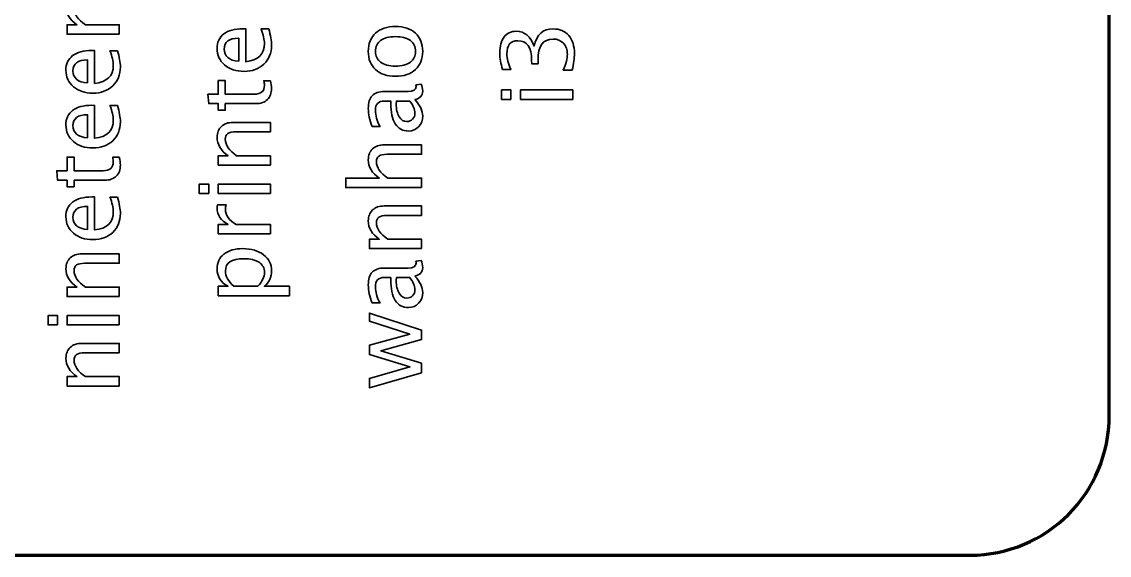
# Model space of a CAD drawing. Header units: centimetres. Extents: x -7.5 to 7.5, y -2.2 to 2.2.
# Drawn here: x 3.55 to 7.45, y -2.2 to -0.288 of the extents above; entities that cross this region are included whole.
import ezdxf

# ---------------------------------------------------------------- set-up
doc = ezdxf.new("R2010")
doc.units = ezdxf.units.CM
doc.header["$MEASUREMENT"] = 0
doc.layers.add('Layer 1', color=7, linetype='Continuous')

msp = doc.modelspace()

# ---------------------------------------------------------------- linework, layer by layer
at = {"layer": 'Layer 1', "lineweight": 106}
msp.add_open_spline([(-7.45, -1.7), (-7.45, -1.7), (-7.45, 1.7), (-7.45, 1.7), (-7.45, 1.7), (-7.45, 1.97614), (-7.22614, 2.2), (-6.95, 2.2), (-6.95, 2.2), (-6.95, 2.2), (6.95, 2.2), (6.95, 2.2), (6.95, 2.2), (7.22614, 2.2), (7.45, 1.97614), (7.45, 1.7), (7.45, 1.7), (7.45, 1.7), (7.45, -1.7), (7.45, -1.7), (7.45, -1.7), (7.45, -1.97614), (7.22614, -2.2), (6.95, -2.2), (6.95, -2.2), (6.95, -2.2), (-6.95, -2.2), (-6.95, -2.2), (-6.95, -2.2), (-7.22614, -2.2), (-7.45, -1.97614), (-7.45, -1.7)], degree=3, knots=[0, 0, 0, 0, 0.1111111, 0.1111111, 0.1111111, 0.1111111, 0.2222222, 0.2222222, 0.2222222, 0.2222222, 0.3333333, 0.3333333, 0.3333333, 0.3333333, 0.4444444, 0.4444444, 0.4444444, 0.4444444, 0.5555556, 0.5555556, 0.5555556, 0.5555556, 0.6666667, 0.6666667, 0.6666667, 0.6666667, 0.7777778, 0.7777778, 0.7777778, 0.7777778, 1, 1, 1, 1], dxfattribs=at)
at = {"layer": 'Layer 1', "color": 5, "lineweight": 35}
for points, knots in [([(3.89939, -0.33204), (3.89939, -0.33204), (3.71242, -0.33204), (3.71242, -0.33204), (3.71242, -0.33204), (3.71242, -0.33204), (3.71242, -0.29818), (3.71242, -0.29818), (3.71242, -0.29818), (3.71242, -0.29818), (3.74775, -0.29818), (3.74775, -0.29818), (3.74775, -0.29818), (3.72159, -0.28024), (3.70854, -0.25825), (3.70854, -0.23227), (3.70854, -0.23227), (3.70854, -0.21592), (3.71365, -0.20293), (3.72394, -0.19334), (3.72394, -0.19334), (3.73417, -0.18376), (3.74799, -0.17894), (3.76527, -0.17894), (3.76527, -0.17894), (3.76527, -0.17894), (3.89939, -0.17894), (3.89939, -0.17894), (3.89939, -0.17894), (3.89939, -0.17894), (3.89939, -0.2128), (3.89939, -0.2128), (3.89939, -0.2128), (3.89939, -0.2128), (3.77633, -0.2128), (3.77633, -0.2128), (3.77633, -0.2128), (3.76245, -0.2128), (3.75257, -0.21486), (3.7467, -0.21892), (3.7467, -0.21892), (3.74076, -0.22303), (3.73782, -0.2298), (3.73782, -0.23926), (3.73782, -0.23926), (3.73782, -0.26008), (3.7514, -0.27971), (3.77856, -0.29818), (3.77856, -0.29818), (3.77856, -0.29818), (3.89939, -0.29818), (3.89939, -0.29818), (3.89939, -0.29818), (3.89939, -0.29818), (3.89939, -0.33204), (3.89939, -0.33204)], [0, 0, 0, 0, 0.0666667, 0.0666667, 0.0666667, 0.0666667, 0.1333333, 0.1333333, 0.1333333, 0.1333333, 0.2, 0.2, 0.2, 0.2, 0.2666667, 0.2666667, 0.2666667, 0.2666667, 0.3333333, 0.3333333, 0.3333333, 0.3333333, 0.4, 0.4, 0.4, 0.4, 0.4666667, 0.4666667, 0.4666667, 0.4666667, 0.5333333, 0.5333333, 0.5333333, 0.5333333, 0.6, 0.6, 0.6, 0.6, 0.6666667, 0.6666667, 0.6666667, 0.6666667, 0.7333333, 0.7333333, 0.7333333, 0.7333333, 0.8, 0.8, 0.8, 0.8, 0.8666667, 0.8666667, 0.8666667, 0.8666667, 1, 1, 1, 1]), ([(4.98782, -0.39379), (4.98782, -0.42124), (4.97906, -0.443), (4.96154, -0.45899), (4.96154, -0.45899), (4.94402, -0.47504), (4.92021, -0.48304), (4.89016, -0.48304), (4.89016, -0.48304), (4.86018, -0.48304), (4.83642, -0.47504), (4.81896, -0.45899), (4.81896, -0.45899), (4.8015, -0.443), (4.79274, -0.42124), (4.79274, -0.39379), (4.79274, -0.39379), (4.79274, -0.36633), (4.8015, -0.34457), (4.81896, -0.32858), (4.81896, -0.32858), (4.83642, -0.31253), (4.86018, -0.30453), (4.89016, -0.30453), (4.89016, -0.30453), (4.92021, -0.30453), (4.94402, -0.31253), (4.96154, -0.32858), (4.96154, -0.32858), (4.97906, -0.34457), (4.98782, -0.36633), (4.98782, -0.39379)], [0, 0, 0, 0, 0.1111111, 0.1111111, 0.1111111, 0.1111111, 0.2222222, 0.2222222, 0.2222222, 0.2222222, 0.3333333, 0.3333333, 0.3333333, 0.3333333, 0.4444444, 0.4444444, 0.4444444, 0.4444444, 0.5555556, 0.5555556, 0.5555556, 0.5555556, 0.6666667, 0.6666667, 0.6666667, 0.6666667, 0.7777778, 0.7777778, 0.7777778, 0.7777778, 1, 1, 1, 1]), ([(4.43549, -0.31335), (4.44231, -0.33611), (4.44572, -0.35557), (4.44572, -0.3718), (4.44572, -0.3718), (4.44572, -0.39949), (4.43655, -0.42201), (4.41827, -0.43935), (4.41827, -0.43935), (4.39998, -0.4567), (4.37628, -0.4654), (4.34712, -0.4654), (4.34712, -0.4654), (4.31884, -0.4654), (4.29562, -0.45776), (4.27745, -0.44241), (4.27745, -0.44241), (4.25934, -0.42706), (4.25028, -0.40743), (4.25028, -0.3835), (4.25028, -0.3835), (4.25028, -0.36086), (4.25834, -0.34334), (4.27445, -0.33099), (4.27445, -0.33099), (4.29056, -0.31864), (4.31337, -0.31247), (4.34295, -0.31247), (4.34295, -0.31247), (4.34295, -0.31247), (4.35329, -0.31265), (4.35329, -0.31265), (4.35329, -0.31265), (4.35329, -0.31265), (4.35329, -0.43083), (4.35329, -0.43083), (4.35329, -0.43083), (4.39798, -0.42589), (4.42032, -0.40407), (4.42032, -0.36545), (4.42032, -0.36545), (4.42032, -0.35128), (4.41633, -0.33393), (4.40833, -0.31335), (4.40833, -0.31335), (4.40833, -0.31335), (4.43549, -0.31335), (4.43549, -0.31335)], [0, 0, 0, 0, 0.0769231, 0.0769231, 0.0769231, 0.0769231, 0.1538462, 0.1538462, 0.1538462, 0.1538462, 0.2307692, 0.2307692, 0.2307692, 0.2307692, 0.3076923, 0.3076923, 0.3076923, 0.3076923, 0.3846154, 0.3846154, 0.3846154, 0.3846154, 0.4615385, 0.4615385, 0.4615385, 0.4615385, 0.5384615, 0.5384615, 0.5384615, 0.5384615, 0.6153846, 0.6153846, 0.6153846, 0.6153846, 0.6923077, 0.6923077, 0.6923077, 0.6923077, 0.7692308, 0.7692308, 0.7692308, 0.7692308, 0.8461538, 0.8461538, 0.8461538, 0.8461538, 1, 1, 1, 1]), ([(4.32789, -0.42906), (4.32789, -0.42906), (4.32789, -0.34651), (4.32789, -0.34651), (4.32789, -0.34651), (4.29309, -0.34651), (4.27568, -0.35951), (4.27568, -0.38544), (4.27568, -0.38544), (4.27568, -0.41154), (4.29309, -0.42606), (4.32789, -0.42906)], [0, 0, 0, 0, 0.25, 0.25, 0.25, 0.25, 0.5, 0.5, 0.5, 0.5, 1, 1, 1, 1]), ([(4.96242, -0.39385), (4.96242, -0.37709), (4.95613, -0.36404), (4.94349, -0.35475), (4.94349, -0.35475), (4.93091, -0.34551), (4.91315, -0.34087), (4.89016, -0.34087), (4.89016, -0.34087), (4.86729, -0.34087), (4.84953, -0.34551), (4.83695, -0.35475), (4.83695, -0.35475), (4.82443, -0.36404), (4.81814, -0.37709), (4.81814, -0.39385), (4.81814, -0.39385), (4.81814, -0.41066), (4.82443, -0.42371), (4.83695, -0.43289), (4.83695, -0.43289), (4.84953, -0.44212), (4.86729, -0.4467), (4.89016, -0.4467), (4.89016, -0.4467), (4.91315, -0.4467), (4.93091, -0.44212), (4.94349, -0.43289), (4.94349, -0.43289), (4.95613, -0.42371), (4.96242, -0.41066), (4.96242, -0.39385)], [0, 0, 0, 0, 0.1111111, 0.1111111, 0.1111111, 0.1111111, 0.2222222, 0.2222222, 0.2222222, 0.2222222, 0.3333333, 0.3333333, 0.3333333, 0.3333333, 0.4444444, 0.4444444, 0.4444444, 0.4444444, 0.5555556, 0.5555556, 0.5555556, 0.5555556, 0.6666667, 0.6666667, 0.6666667, 0.6666667, 0.7777778, 0.7777778, 0.7777778, 0.7777778, 1, 1, 1, 1]), ([(5.52393, -0.46167), (5.52393, -0.46167), (5.49218, -0.46167), (5.49218, -0.46167), (5.49218, -0.46167), (5.50182, -0.43744), (5.50664, -0.41845), (5.50664, -0.40452), (5.50664, -0.40452), (5.50664, -0.38811), (5.50194, -0.37488), (5.49247, -0.36471), (5.49247, -0.36471), (5.483, -0.35454), (5.47066, -0.34948), (5.45549, -0.34948), (5.45549, -0.34948), (5.4195, -0.34948), (5.40151, -0.37453), (5.40151, -0.42462), (5.40151, -0.42462), (5.40151, -0.42462), (5.40151, -0.43803), (5.40151, -0.43803), (5.40151, -0.43803), (5.40151, -0.43803), (5.37876, -0.43803), (5.37876, -0.43803), (5.37876, -0.43803), (5.37876, -0.43803), (5.37858, -0.42615), (5.37858, -0.42615), (5.37858, -0.42615), (5.37858, -0.37906), (5.362, -0.35548), (5.32878, -0.35548), (5.32878, -0.35548), (5.30273, -0.35548), (5.28968, -0.37112), (5.28968, -0.40234), (5.28968, -0.40234), (5.28968, -0.4191), (5.2945, -0.43768), (5.30414, -0.45814), (5.30414, -0.45814), (5.30414, -0.45814), (5.27451, -0.45814), (5.27451, -0.45814), (5.27451, -0.45814), (5.26769, -0.43809), (5.26428, -0.41874), (5.26428, -0.40017), (5.26428, -0.40017), (5.26428, -0.37488), (5.26934, -0.35542), (5.27945, -0.3419), (5.27945, -0.3419), (5.2895, -0.32837), (5.30414, -0.32161), (5.32331, -0.32161), (5.32331, -0.32161), (5.35324, -0.32161), (5.37458, -0.33931), (5.38728, -0.37476), (5.38728, -0.37476), (5.39687, -0.33367), (5.41939, -0.31315), (5.45496, -0.31315), (5.45496, -0.31315), (5.47895, -0.31315), (5.49782, -0.32108), (5.51152, -0.3369), (5.51152, -0.3369), (5.52522, -0.35272), (5.53204, -0.37447), (5.53204, -0.40211), (5.53204, -0.40211), (5.53204, -0.41786), (5.52934, -0.43768), (5.52393, -0.46167)], [0, 0, 0, 0, 0.047619, 0.047619, 0.047619, 0.047619, 0.0952381, 0.0952381, 0.0952381, 0.0952381, 0.1428571, 0.1428571, 0.1428571, 0.1428571, 0.1904762, 0.1904762, 0.1904762, 0.1904762, 0.2380952, 0.2380952, 0.2380952, 0.2380952, 0.2857143, 0.2857143, 0.2857143, 0.2857143, 0.3333333, 0.3333333, 0.3333333, 0.3333333, 0.3809524, 0.3809524, 0.3809524, 0.3809524, 0.4285714, 0.4285714, 0.4285714, 0.4285714, 0.4761905, 0.4761905, 0.4761905, 0.4761905, 0.5238095, 0.5238095, 0.5238095, 0.5238095, 0.5714286, 0.5714286, 0.5714286, 0.5714286, 0.6190476, 0.6190476, 0.6190476, 0.6190476, 0.6666667, 0.6666667, 0.6666667, 0.6666667, 0.7142857, 0.7142857, 0.7142857, 0.7142857, 0.7619048, 0.7619048, 0.7619048, 0.7619048, 0.8095238, 0.8095238, 0.8095238, 0.8095238, 0.8571429, 0.8571429, 0.8571429, 0.8571429, 0.9047619, 0.9047619, 0.9047619, 0.9047619, 1, 1, 1, 1]), ([(3.89339, -0.39137), (3.90021, -0.41413), (3.90362, -0.43359), (3.90362, -0.44982), (3.90362, -0.44982), (3.90362, -0.47751), (3.89445, -0.50003), (3.87617, -0.51737), (3.87617, -0.51737), (3.85788, -0.53472), (3.83418, -0.54342), (3.80502, -0.54342), (3.80502, -0.54342), (3.77674, -0.54342), (3.75352, -0.53578), (3.73535, -0.52043), (3.73535, -0.52043), (3.71724, -0.50508), (3.70818, -0.48545), (3.70818, -0.46152), (3.70818, -0.46152), (3.70818, -0.43888), (3.71624, -0.42136), (3.73235, -0.40901), (3.73235, -0.40901), (3.74846, -0.39666), (3.77127, -0.39049), (3.80085, -0.39049), (3.80085, -0.39049), (3.80085, -0.39049), (3.81119, -0.39067), (3.81119, -0.39067), (3.81119, -0.39067), (3.81119, -0.39067), (3.81119, -0.50885), (3.81119, -0.50885), (3.81119, -0.50885), (3.85588, -0.50391), (3.87822, -0.48209), (3.87822, -0.44347), (3.87822, -0.44347), (3.87822, -0.4293), (3.87423, -0.41195), (3.86623, -0.39137), (3.86623, -0.39137), (3.86623, -0.39137), (3.89339, -0.39137), (3.89339, -0.39137)], [0, 0, 0, 0, 0.0769231, 0.0769231, 0.0769231, 0.0769231, 0.1538462, 0.1538462, 0.1538462, 0.1538462, 0.2307692, 0.2307692, 0.2307692, 0.2307692, 0.3076923, 0.3076923, 0.3076923, 0.3076923, 0.3846154, 0.3846154, 0.3846154, 0.3846154, 0.4615385, 0.4615385, 0.4615385, 0.4615385, 0.5384615, 0.5384615, 0.5384615, 0.5384615, 0.6153846, 0.6153846, 0.6153846, 0.6153846, 0.6923077, 0.6923077, 0.6923077, 0.6923077, 0.7692308, 0.7692308, 0.7692308, 0.7692308, 0.8461538, 0.8461538, 0.8461538, 0.8461538, 1, 1, 1, 1]), ([(3.78579, -0.50708), (3.78579, -0.50708), (3.78579, -0.42453), (3.78579, -0.42453), (3.78579, -0.42453), (3.75099, -0.42453), (3.73358, -0.43753), (3.73358, -0.46346), (3.73358, -0.46346), (3.73358, -0.48956), (3.75099, -0.50408), (3.78579, -0.50708)], [0, 0, 0, 0, 0.25, 0.25, 0.25, 0.25, 0.5, 0.5, 0.5, 0.5, 1, 1, 1, 1]), ([(4.44143, -0.49891), (4.44431, -0.50938), (4.44572, -0.51849), (4.44572, -0.5262), (4.44572, -0.5262), (4.44572, -0.54348), (4.44078, -0.55695), (4.43091, -0.56659), (4.43091, -0.56659), (4.42103, -0.57629), (4.40733, -0.58111), (4.38975, -0.58111), (4.38975, -0.58111), (4.38975, -0.58111), (4.27992, -0.58111), (4.27992, -0.58111), (4.27992, -0.58111), (4.27992, -0.58111), (4.27992, -0.60451), (4.27992, -0.60451), (4.27992, -0.60451), (4.27992, -0.60451), (4.25452, -0.60451), (4.25452, -0.60451), (4.25452, -0.60451), (4.25452, -0.60451), (4.25452, -0.58111), (4.25452, -0.58111), (4.25452, -0.58111), (4.25452, -0.58111), (4.22071, -0.58111), (4.22071, -0.58111), (4.22071, -0.58111), (4.22071, -0.58111), (4.21747, -0.54725), (4.21747, -0.54725), (4.21747, -0.54725), (4.21747, -0.54725), (4.25452, -0.54725), (4.25452, -0.54725), (4.25452, -0.54725), (4.25452, -0.54725), (4.25452, -0.49821), (4.25452, -0.49821), (4.25452, -0.49821), (4.25452, -0.49821), (4.27992, -0.49821), (4.27992, -0.49821), (4.27992, -0.49821), (4.27992, -0.49821), (4.27992, -0.54725), (4.27992, -0.54725), (4.27992, -0.54725), (4.27992, -0.54725), (4.38363, -0.54725), (4.38363, -0.54725), (4.38363, -0.54725), (4.40809, -0.54725), (4.42032, -0.5366), (4.42032, -0.51538), (4.42032, -0.51538), (4.42032, -0.51085), (4.41956, -0.50538), (4.41809, -0.49891), (4.41809, -0.49891), (4.41809, -0.49891), (4.44143, -0.49891), (4.44143, -0.49891)], [0, 0, 0, 0, 0.0555556, 0.0555556, 0.0555556, 0.0555556, 0.1111111, 0.1111111, 0.1111111, 0.1111111, 0.1666667, 0.1666667, 0.1666667, 0.1666667, 0.2222222, 0.2222222, 0.2222222, 0.2222222, 0.2777778, 0.2777778, 0.2777778, 0.2777778, 0.3333333, 0.3333333, 0.3333333, 0.3333333, 0.3888889, 0.3888889, 0.3888889, 0.3888889, 0.4444444, 0.4444444, 0.4444444, 0.4444444, 0.5, 0.5, 0.5, 0.5, 0.5555556, 0.5555556, 0.5555556, 0.5555556, 0.6111111, 0.6111111, 0.6111111, 0.6111111, 0.6666667, 0.6666667, 0.6666667, 0.6666667, 0.7222222, 0.7222222, 0.7222222, 0.7222222, 0.7777778, 0.7777778, 0.7777778, 0.7777778, 0.8333333, 0.8333333, 0.8333333, 0.8333333, 0.8888889, 0.8888889, 0.8888889, 0.8888889, 1, 1, 1, 1]), ([(4.95978, -0.56665), (4.97847, -0.58699), (4.98782, -0.60657), (4.98782, -0.62538), (4.98782, -0.62538), (4.98782, -0.64085), (4.983, -0.65372), (4.9733, -0.6639), (4.9733, -0.6639), (4.9636, -0.67413), (4.95137, -0.67924), (4.93661, -0.67924), (4.93661, -0.67924), (4.91621, -0.67924), (4.90051, -0.67066), (4.88957, -0.65349), (4.88957, -0.65349), (4.87864, -0.63632), (4.87317, -0.61168), (4.87317, -0.57958), (4.87317, -0.57958), (4.87317, -0.57958), (4.87317, -0.57164), (4.87317, -0.57164), (4.87317, -0.57164), (4.87317, -0.57164), (4.85065, -0.57164), (4.85065, -0.57164), (4.85065, -0.57164), (4.82895, -0.57164), (4.81814, -0.58293), (4.81814, -0.60557), (4.81814, -0.60557), (4.81814, -0.62309), (4.82366, -0.64226), (4.83472, -0.66301), (4.83472, -0.66301), (4.83472, -0.66301), (4.80685, -0.66301), (4.80685, -0.66301), (4.80685, -0.66301), (4.79744, -0.6402), (4.79274, -0.61868), (4.79274, -0.59851), (4.79274, -0.59851), (4.79274, -0.57776), (4.79744, -0.56241), (4.80691, -0.55259), (4.80691, -0.55259), (4.81637, -0.54272), (4.83095, -0.53778), (4.85065, -0.53778), (4.85065, -0.53778), (4.85065, -0.53778), (4.93514, -0.53778), (4.93514, -0.53778), (4.93514, -0.53778), (4.95449, -0.53778), (4.96419, -0.53184), (4.96419, -0.5199), (4.96419, -0.5199), (4.96419, -0.51843), (4.96395, -0.51626), (4.96348, -0.51338), (4.96348, -0.51338), (4.96348, -0.51338), (4.9823, -0.51096), (4.9823, -0.51096), (4.9823, -0.51096), (4.986, -0.51867), (4.98782, -0.52713), (4.98782, -0.53642), (4.98782, -0.53642), (4.98782, -0.55224), (4.97847, -0.56229), (4.95978, -0.56665)], [0, 0, 0, 0, 0.05, 0.05, 0.05, 0.05, 0.1, 0.1, 0.1, 0.1, 0.15, 0.15, 0.15, 0.15, 0.2, 0.2, 0.2, 0.2, 0.25, 0.25, 0.25, 0.25, 0.3, 0.3, 0.3, 0.3, 0.35, 0.35, 0.35, 0.35, 0.4, 0.4, 0.4, 0.4, 0.45, 0.45, 0.45, 0.45, 0.5, 0.5, 0.5, 0.5, 0.55, 0.55, 0.55, 0.55, 0.6, 0.6, 0.6, 0.6, 0.65, 0.65, 0.65, 0.65, 0.7, 0.7, 0.7, 0.7, 0.75, 0.75, 0.75, 0.75, 0.8, 0.8, 0.8, 0.8, 0.85, 0.85, 0.85, 0.85, 0.9, 0.9, 0.9, 0.9, 1, 1, 1, 1]), ([(5.3045, -0.56573), (5.3045, -0.56573), (5.27063, -0.56573), (5.27063, -0.56573), (5.27063, -0.56573), (5.27063, -0.56573), (5.27063, -0.53187), (5.27063, -0.53187), (5.27063, -0.53187), (5.27063, -0.53187), (5.3045, -0.53187), (5.3045, -0.53187), (5.3045, -0.53187), (5.3045, -0.53187), (5.3045, -0.56573), (5.3045, -0.56573)], [0, 0, 0, 0, 0.2, 0.2, 0.2, 0.2, 0.4, 0.4, 0.4, 0.4, 0.6, 0.6, 0.6, 0.6, 1, 1, 1, 1]), ([(5.52569, -0.56573), (5.52569, -0.56573), (5.33872, -0.56573), (5.33872, -0.56573), (5.33872, -0.56573), (5.33872, -0.56573), (5.33872, -0.53187), (5.33872, -0.53187), (5.33872, -0.53187), (5.33872, -0.53187), (5.52569, -0.53187), (5.52569, -0.53187), (5.52569, -0.53187), (5.52569, -0.53187), (5.52569, -0.56573), (5.52569, -0.56573)], [0, 0, 0, 0, 0.2, 0.2, 0.2, 0.2, 0.4, 0.4, 0.4, 0.4, 0.6, 0.6, 0.6, 0.6, 1, 1, 1, 1]), ([(4.94132, -0.57164), (4.94132, -0.57164), (4.89328, -0.57164), (4.89328, -0.57164), (4.89328, -0.57164), (4.89328, -0.57164), (4.89293, -0.58252), (4.89293, -0.58252), (4.89293, -0.58252), (4.89293, -0.60134), (4.89639, -0.6165), (4.90333, -0.62809), (4.90333, -0.62809), (4.91033, -0.63961), (4.91956, -0.64537), (4.93108, -0.64537), (4.93108, -0.64537), (4.93914, -0.64537), (4.94602, -0.64249), (4.9516, -0.63679), (4.9516, -0.63679), (4.95719, -0.63103), (4.95995, -0.62403), (4.95995, -0.61574), (4.95995, -0.61574), (4.95995, -0.60163), (4.95372, -0.58693), (4.94132, -0.57164)], [0, 0, 0, 0, 0.125, 0.125, 0.125, 0.125, 0.25, 0.25, 0.25, 0.25, 0.375, 0.375, 0.375, 0.375, 0.5, 0.5, 0.5, 0.5, 0.625, 0.625, 0.625, 0.625, 0.75, 0.75, 0.75, 0.75, 1, 1, 1, 1]), ([(3.89339, -0.58793), (3.90021, -0.61069), (3.90362, -0.63015), (3.90362, -0.64638), (3.90362, -0.64638), (3.90362, -0.67407), (3.89445, -0.69659), (3.87617, -0.71393), (3.87617, -0.71393), (3.85788, -0.73128), (3.83418, -0.73998), (3.80502, -0.73998), (3.80502, -0.73998), (3.77674, -0.73998), (3.75352, -0.73234), (3.73535, -0.71699), (3.73535, -0.71699), (3.71724, -0.70164), (3.70818, -0.68201), (3.70818, -0.65808), (3.70818, -0.65808), (3.70818, -0.63544), (3.71624, -0.61792), (3.73235, -0.60557), (3.73235, -0.60557), (3.74846, -0.59322), (3.77127, -0.58705), (3.80085, -0.58705), (3.80085, -0.58705), (3.80085, -0.58705), (3.81119, -0.58723), (3.81119, -0.58723), (3.81119, -0.58723), (3.81119, -0.58723), (3.81119, -0.70541), (3.81119, -0.70541), (3.81119, -0.70541), (3.85588, -0.70047), (3.87822, -0.67865), (3.87822, -0.64003), (3.87822, -0.64003), (3.87822, -0.62586), (3.87423, -0.60851), (3.86623, -0.58793), (3.86623, -0.58793), (3.86623, -0.58793), (3.89339, -0.58793), (3.89339, -0.58793)], [0, 0, 0, 0, 0.0769231, 0.0769231, 0.0769231, 0.0769231, 0.1538462, 0.1538462, 0.1538462, 0.1538462, 0.2307692, 0.2307692, 0.2307692, 0.2307692, 0.3076923, 0.3076923, 0.3076923, 0.3076923, 0.3846154, 0.3846154, 0.3846154, 0.3846154, 0.4615385, 0.4615385, 0.4615385, 0.4615385, 0.5384615, 0.5384615, 0.5384615, 0.5384615, 0.6153846, 0.6153846, 0.6153846, 0.6153846, 0.6923077, 0.6923077, 0.6923077, 0.6923077, 0.7692308, 0.7692308, 0.7692308, 0.7692308, 0.8461538, 0.8461538, 0.8461538, 0.8461538, 1, 1, 1, 1]), ([(3.78579, -0.70364), (3.78579, -0.70364), (3.78579, -0.62109), (3.78579, -0.62109), (3.78579, -0.62109), (3.75099, -0.62109), (3.73358, -0.63409), (3.73358, -0.66002), (3.73358, -0.66002), (3.73358, -0.68612), (3.75099, -0.70064), (3.78579, -0.70364)], [0, 0, 0, 0, 0.25, 0.25, 0.25, 0.25, 0.5, 0.5, 0.5, 0.5, 1, 1, 1, 1]), ([(4.44149, -0.80148), (4.44149, -0.80148), (4.25452, -0.80148), (4.25452, -0.80148), (4.25452, -0.80148), (4.25452, -0.80148), (4.25452, -0.76762), (4.25452, -0.76762), (4.25452, -0.76762), (4.25452, -0.76762), (4.28985, -0.76762), (4.28985, -0.76762), (4.28985, -0.76762), (4.26369, -0.74968), (4.25064, -0.72769), (4.25064, -0.70171), (4.25064, -0.70171), (4.25064, -0.68536), (4.25575, -0.67237), (4.26604, -0.66278), (4.26604, -0.66278), (4.27627, -0.6532), (4.29009, -0.64838), (4.30737, -0.64838), (4.30737, -0.64838), (4.30737, -0.64838), (4.44149, -0.64838), (4.44149, -0.64838), (4.44149, -0.64838), (4.44149, -0.64838), (4.44149, -0.68224), (4.44149, -0.68224), (4.44149, -0.68224), (4.44149, -0.68224), (4.31843, -0.68224), (4.31843, -0.68224), (4.31843, -0.68224), (4.30455, -0.68224), (4.29467, -0.6843), (4.2888, -0.68836), (4.2888, -0.68836), (4.28286, -0.69247), (4.27992, -0.69924), (4.27992, -0.7087), (4.27992, -0.7087), (4.27992, -0.72952), (4.2935, -0.74915), (4.32066, -0.76762), (4.32066, -0.76762), (4.32066, -0.76762), (4.44149, -0.76762), (4.44149, -0.76762), (4.44149, -0.76762), (4.44149, -0.76762), (4.44149, -0.80148), (4.44149, -0.80148)], [0, 0, 0, 0, 0.0666667, 0.0666667, 0.0666667, 0.0666667, 0.1333333, 0.1333333, 0.1333333, 0.1333333, 0.2, 0.2, 0.2, 0.2, 0.2666667, 0.2666667, 0.2666667, 0.2666667, 0.3333333, 0.3333333, 0.3333333, 0.3333333, 0.4, 0.4, 0.4, 0.4, 0.4666667, 0.4666667, 0.4666667, 0.4666667, 0.5333333, 0.5333333, 0.5333333, 0.5333333, 0.6, 0.6, 0.6, 0.6, 0.6666667, 0.6666667, 0.6666667, 0.6666667, 0.7333333, 0.7333333, 0.7333333, 0.7333333, 0.8, 0.8, 0.8, 0.8, 0.8666667, 0.8666667, 0.8666667, 0.8666667, 1, 1, 1, 1]), ([(4.98359, -0.88197), (4.98359, -0.88197), (4.7116, -0.88197), (4.7116, -0.88197), (4.7116, -0.88197), (4.7116, -0.88197), (4.7116, -0.84811), (4.7116, -0.84811), (4.7116, -0.84811), (4.7116, -0.84811), (4.83195, -0.84811), (4.83195, -0.84811), (4.83195, -0.84811), (4.80579, -0.83017), (4.79274, -0.80818), (4.79274, -0.7822), (4.79274, -0.7822), (4.79274, -0.76585), (4.79785, -0.75286), (4.80814, -0.74327), (4.80814, -0.74327), (4.81837, -0.73369), (4.83219, -0.72887), (4.84947, -0.72887), (4.84947, -0.72887), (4.84947, -0.72887), (4.98359, -0.72887), (4.98359, -0.72887), (4.98359, -0.72887), (4.98359, -0.72887), (4.98359, -0.76273), (4.98359, -0.76273), (4.98359, -0.76273), (4.98359, -0.76273), (4.86053, -0.76273), (4.86053, -0.76273), (4.86053, -0.76273), (4.84665, -0.76273), (4.83677, -0.76479), (4.8309, -0.76885), (4.8309, -0.76885), (4.82496, -0.77296), (4.82202, -0.77973), (4.82202, -0.78919), (4.82202, -0.78919), (4.82202, -0.81001), (4.8356, -0.82964), (4.86276, -0.84811), (4.86276, -0.84811), (4.86276, -0.84811), (4.98359, -0.84811), (4.98359, -0.84811), (4.98359, -0.84811), (4.98359, -0.84811), (4.98359, -0.88197), (4.98359, -0.88197)], [0, 0, 0, 0, 0.0666667, 0.0666667, 0.0666667, 0.0666667, 0.1333333, 0.1333333, 0.1333333, 0.1333333, 0.2, 0.2, 0.2, 0.2, 0.2666667, 0.2666667, 0.2666667, 0.2666667, 0.3333333, 0.3333333, 0.3333333, 0.3333333, 0.4, 0.4, 0.4, 0.4, 0.4666667, 0.4666667, 0.4666667, 0.4666667, 0.5333333, 0.5333333, 0.5333333, 0.5333333, 0.6, 0.6, 0.6, 0.6, 0.6666667, 0.6666667, 0.6666667, 0.6666667, 0.7333333, 0.7333333, 0.7333333, 0.7333333, 0.8, 0.8, 0.8, 0.8, 0.8666667, 0.8666667, 0.8666667, 0.8666667, 1, 1, 1, 1]), ([(3.89933, -0.77349), (3.90221, -0.78396), (3.90362, -0.79307), (3.90362, -0.80078), (3.90362, -0.80078), (3.90362, -0.81806), (3.89868, -0.83153), (3.88881, -0.84117), (3.88881, -0.84117), (3.87893, -0.85087), (3.86523, -0.85569), (3.84765, -0.85569), (3.84765, -0.85569), (3.84765, -0.85569), (3.73782, -0.85569), (3.73782, -0.85569), (3.73782, -0.85569), (3.73782, -0.85569), (3.73782, -0.87909), (3.73782, -0.87909), (3.73782, -0.87909), (3.73782, -0.87909), (3.71242, -0.87909), (3.71242, -0.87909), (3.71242, -0.87909), (3.71242, -0.87909), (3.71242, -0.85569), (3.71242, -0.85569), (3.71242, -0.85569), (3.71242, -0.85569), (3.67861, -0.85569), (3.67861, -0.85569), (3.67861, -0.85569), (3.67861, -0.85569), (3.67537, -0.82183), (3.67537, -0.82183), (3.67537, -0.82183), (3.67537, -0.82183), (3.71242, -0.82183), (3.71242, -0.82183), (3.71242, -0.82183), (3.71242, -0.82183), (3.71242, -0.77279), (3.71242, -0.77279), (3.71242, -0.77279), (3.71242, -0.77279), (3.73782, -0.77279), (3.73782, -0.77279), (3.73782, -0.77279), (3.73782, -0.77279), (3.73782, -0.82183), (3.73782, -0.82183), (3.73782, -0.82183), (3.73782, -0.82183), (3.84153, -0.82183), (3.84153, -0.82183), (3.84153, -0.82183), (3.86599, -0.82183), (3.87822, -0.81118), (3.87822, -0.78996), (3.87822, -0.78996), (3.87822, -0.78543), (3.87746, -0.77996), (3.87599, -0.77349), (3.87599, -0.77349), (3.87599, -0.77349), (3.89933, -0.77349), (3.89933, -0.77349)], [0, 0, 0, 0, 0.0555556, 0.0555556, 0.0555556, 0.0555556, 0.1111111, 0.1111111, 0.1111111, 0.1111111, 0.1666667, 0.1666667, 0.1666667, 0.1666667, 0.2222222, 0.2222222, 0.2222222, 0.2222222, 0.2777778, 0.2777778, 0.2777778, 0.2777778, 0.3333333, 0.3333333, 0.3333333, 0.3333333, 0.3888889, 0.3888889, 0.3888889, 0.3888889, 0.4444444, 0.4444444, 0.4444444, 0.4444444, 0.5, 0.5, 0.5, 0.5, 0.5555556, 0.5555556, 0.5555556, 0.5555556, 0.6111111, 0.6111111, 0.6111111, 0.6111111, 0.6666667, 0.6666667, 0.6666667, 0.6666667, 0.7222222, 0.7222222, 0.7222222, 0.7222222, 0.7777778, 0.7777778, 0.7777778, 0.7777778, 0.8333333, 0.8333333, 0.8333333, 0.8333333, 0.8888889, 0.8888889, 0.8888889, 0.8888889, 1, 1, 1, 1]), ([(4.2203, -0.90343), (4.2203, -0.90343), (4.18643, -0.90343), (4.18643, -0.90343), (4.18643, -0.90343), (4.18643, -0.90343), (4.18643, -0.86957), (4.18643, -0.86957), (4.18643, -0.86957), (4.18643, -0.86957), (4.2203, -0.86957), (4.2203, -0.86957), (4.2203, -0.86957), (4.2203, -0.86957), (4.2203, -0.90343), (4.2203, -0.90343)], [0, 0, 0, 0, 0.2, 0.2, 0.2, 0.2, 0.4, 0.4, 0.4, 0.4, 0.6, 0.6, 0.6, 0.6, 1, 1, 1, 1]), ([(4.44149, -0.90343), (4.44149, -0.90343), (4.25452, -0.90343), (4.25452, -0.90343), (4.25452, -0.90343), (4.25452, -0.90343), (4.25452, -0.86957), (4.25452, -0.86957), (4.25452, -0.86957), (4.25452, -0.86957), (4.44149, -0.86957), (4.44149, -0.86957), (4.44149, -0.86957), (4.44149, -0.86957), (4.44149, -0.90343), (4.44149, -0.90343)], [0, 0, 0, 0, 0.2, 0.2, 0.2, 0.2, 0.4, 0.4, 0.4, 0.4, 0.6, 0.6, 0.6, 0.6, 1, 1, 1, 1]), ([(3.89339, -0.91643), (3.90021, -0.93919), (3.90362, -0.95865), (3.90362, -0.97488), (3.90362, -0.97488), (3.90362, -1.00257), (3.89445, -1.02509), (3.87617, -1.04243), (3.87617, -1.04243), (3.85788, -1.05978), (3.83418, -1.06848), (3.80502, -1.06848), (3.80502, -1.06848), (3.77674, -1.06848), (3.75352, -1.06084), (3.73535, -1.04549), (3.73535, -1.04549), (3.71724, -1.03014), (3.70818, -1.01051), (3.70818, -0.98658), (3.70818, -0.98658), (3.70818, -0.96394), (3.71624, -0.94642), (3.73235, -0.93407), (3.73235, -0.93407), (3.74846, -0.92172), (3.77127, -0.91555), (3.80085, -0.91555), (3.80085, -0.91555), (3.80085, -0.91555), (3.81119, -0.91573), (3.81119, -0.91573), (3.81119, -0.91573), (3.81119, -0.91573), (3.81119, -1.03391), (3.81119, -1.03391), (3.81119, -1.03391), (3.85588, -1.02897), (3.87822, -1.00715), (3.87822, -0.96853), (3.87822, -0.96853), (3.87822, -0.95436), (3.87423, -0.93701), (3.86623, -0.91643), (3.86623, -0.91643), (3.86623, -0.91643), (3.89339, -0.91643), (3.89339, -0.91643)], [0, 0, 0, 0, 0.0769231, 0.0769231, 0.0769231, 0.0769231, 0.1538462, 0.1538462, 0.1538462, 0.1538462, 0.2307692, 0.2307692, 0.2307692, 0.2307692, 0.3076923, 0.3076923, 0.3076923, 0.3076923, 0.3846154, 0.3846154, 0.3846154, 0.3846154, 0.4615385, 0.4615385, 0.4615385, 0.4615385, 0.5384615, 0.5384615, 0.5384615, 0.5384615, 0.6153846, 0.6153846, 0.6153846, 0.6153846, 0.6923077, 0.6923077, 0.6923077, 0.6923077, 0.7692308, 0.7692308, 0.7692308, 0.7692308, 0.8461538, 0.8461538, 0.8461538, 0.8461538, 1, 1, 1, 1]), ([(3.78579, -1.03214), (3.78579, -1.03214), (3.78579, -0.94959), (3.78579, -0.94959), (3.78579, -0.94959), (3.75099, -0.94959), (3.73358, -0.96259), (3.73358, -0.98852), (3.73358, -0.98852), (3.73358, -1.01462), (3.75099, -1.02914), (3.78579, -1.03214)], [0, 0, 0, 0, 0.25, 0.25, 0.25, 0.25, 0.5, 0.5, 0.5, 0.5, 1, 1, 1, 1]), ([(4.44149, -1.04778), (4.44149, -1.04778), (4.25452, -1.04778), (4.25452, -1.04778), (4.25452, -1.04778), (4.25452, -1.04778), (4.25452, -1.01392), (4.25452, -1.01392), (4.25452, -1.01392), (4.25452, -1.01392), (4.28985, -1.01392), (4.28985, -1.01392), (4.28985, -1.01392), (4.26369, -1.00045), (4.25064, -0.98093), (4.25064, -0.9553), (4.25064, -0.9553), (4.25064, -0.95183), (4.25093, -0.94818), (4.25152, -0.94442), (4.25152, -0.94442), (4.25152, -0.94442), (4.28321, -0.94442), (4.28321, -0.94442), (4.28321, -0.94442), (4.28127, -0.9503), (4.28027, -0.95547), (4.28027, -0.95994), (4.28027, -0.95994), (4.28027, -0.98146), (4.29297, -0.99945), (4.31843, -1.01392), (4.31843, -1.01392), (4.31843, -1.01392), (4.44149, -1.01392), (4.44149, -1.01392), (4.44149, -1.01392), (4.44149, -1.01392), (4.44149, -1.04778), (4.44149, -1.04778)], [0, 0, 0, 0, 0.0909091, 0.0909091, 0.0909091, 0.0909091, 0.1818182, 0.1818182, 0.1818182, 0.1818182, 0.2727273, 0.2727273, 0.2727273, 0.2727273, 0.3636364, 0.3636364, 0.3636364, 0.3636364, 0.4545455, 0.4545455, 0.4545455, 0.4545455, 0.5454545, 0.5454545, 0.5454545, 0.5454545, 0.6363636, 0.6363636, 0.6363636, 0.6363636, 0.7272727, 0.7272727, 0.7272727, 0.7272727, 0.8181818, 0.8181818, 0.8181818, 0.8181818, 1, 1, 1, 1]), ([(4.98359, -1.10093), (4.98359, -1.10093), (4.79662, -1.10093), (4.79662, -1.10093), (4.79662, -1.10093), (4.79662, -1.10093), (4.79662, -1.06707), (4.79662, -1.06707), (4.79662, -1.06707), (4.79662, -1.06707), (4.83195, -1.06707), (4.83195, -1.06707), (4.83195, -1.06707), (4.80579, -1.04913), (4.79274, -1.02714), (4.79274, -1.00116), (4.79274, -1.00116), (4.79274, -0.98481), (4.79785, -0.97182), (4.80814, -0.96223), (4.80814, -0.96223), (4.81837, -0.95265), (4.83219, -0.94783), (4.84947, -0.94783), (4.84947, -0.94783), (4.84947, -0.94783), (4.98359, -0.94783), (4.98359, -0.94783), (4.98359, -0.94783), (4.98359, -0.94783), (4.98359, -0.98169), (4.98359, -0.98169), (4.98359, -0.98169), (4.98359, -0.98169), (4.86053, -0.98169), (4.86053, -0.98169), (4.86053, -0.98169), (4.84665, -0.98169), (4.83677, -0.98375), (4.8309, -0.98781), (4.8309, -0.98781), (4.82496, -0.99192), (4.82202, -0.99869), (4.82202, -1.00815), (4.82202, -1.00815), (4.82202, -1.02897), (4.8356, -1.0486), (4.86276, -1.06707), (4.86276, -1.06707), (4.86276, -1.06707), (4.98359, -1.06707), (4.98359, -1.06707), (4.98359, -1.06707), (4.98359, -1.06707), (4.98359, -1.10093), (4.98359, -1.10093)], [0, 0, 0, 0, 0.0666667, 0.0666667, 0.0666667, 0.0666667, 0.1333333, 0.1333333, 0.1333333, 0.1333333, 0.2, 0.2, 0.2, 0.2, 0.2666667, 0.2666667, 0.2666667, 0.2666667, 0.3333333, 0.3333333, 0.3333333, 0.3333333, 0.4, 0.4, 0.4, 0.4, 0.4666667, 0.4666667, 0.4666667, 0.4666667, 0.5333333, 0.5333333, 0.5333333, 0.5333333, 0.6, 0.6, 0.6, 0.6, 0.6666667, 0.6666667, 0.6666667, 0.6666667, 0.7333333, 0.7333333, 0.7333333, 0.7333333, 0.8, 0.8, 0.8, 0.8, 0.8666667, 0.8666667, 0.8666667, 0.8666667, 1, 1, 1, 1]), ([(3.89939, -1.27262), (3.89939, -1.27262), (3.71242, -1.27262), (3.71242, -1.27262), (3.71242, -1.27262), (3.71242, -1.27262), (3.71242, -1.23876), (3.71242, -1.23876), (3.71242, -1.23876), (3.71242, -1.23876), (3.74775, -1.23876), (3.74775, -1.23876), (3.74775, -1.23876), (3.72159, -1.22082), (3.70854, -1.19883), (3.70854, -1.17285), (3.70854, -1.17285), (3.70854, -1.1565), (3.71365, -1.14351), (3.72394, -1.13392), (3.72394, -1.13392), (3.73417, -1.12434), (3.74799, -1.11952), (3.76527, -1.11952), (3.76527, -1.11952), (3.76527, -1.11952), (3.89939, -1.11952), (3.89939, -1.11952), (3.89939, -1.11952), (3.89939, -1.11952), (3.89939, -1.15338), (3.89939, -1.15338), (3.89939, -1.15338), (3.89939, -1.15338), (3.77633, -1.15338), (3.77633, -1.15338), (3.77633, -1.15338), (3.76245, -1.15338), (3.75257, -1.15544), (3.7467, -1.1595), (3.7467, -1.1595), (3.74076, -1.16361), (3.73782, -1.17038), (3.73782, -1.17984), (3.73782, -1.17984), (3.73782, -1.20066), (3.7514, -1.22029), (3.77856, -1.23876), (3.77856, -1.23876), (3.77856, -1.23876), (3.89939, -1.23876), (3.89939, -1.23876), (3.89939, -1.23876), (3.89939, -1.23876), (3.89939, -1.27262), (3.89939, -1.27262)], [0, 0, 0, 0, 0.0666667, 0.0666667, 0.0666667, 0.0666667, 0.1333333, 0.1333333, 0.1333333, 0.1333333, 0.2, 0.2, 0.2, 0.2, 0.2666667, 0.2666667, 0.2666667, 0.2666667, 0.3333333, 0.3333333, 0.3333333, 0.3333333, 0.4, 0.4, 0.4, 0.4, 0.4666667, 0.4666667, 0.4666667, 0.4666667, 0.5333333, 0.5333333, 0.5333333, 0.5333333, 0.6, 0.6, 0.6, 0.6, 0.6666667, 0.6666667, 0.6666667, 0.6666667, 0.7333333, 0.7333333, 0.7333333, 0.7333333, 0.8, 0.8, 0.8, 0.8, 0.8666667, 0.8666667, 0.8666667, 0.8666667, 1, 1, 1, 1]), ([(4.50958, -1.2698), (4.50958, -1.2698), (4.25452, -1.2698), (4.25452, -1.2698), (4.25452, -1.2698), (4.25452, -1.2698), (4.25452, -1.23594), (4.25452, -1.23594), (4.25452, -1.23594), (4.25452, -1.23594), (4.28985, -1.23594), (4.28985, -1.23594), (4.28985, -1.23594), (4.26369, -1.22206), (4.25064, -1.20119), (4.25064, -1.17338), (4.25064, -1.17338), (4.25064, -1.15086), (4.25881, -1.13316), (4.27521, -1.12022), (4.27521, -1.12022), (4.29162, -1.10729), (4.31402, -1.10082), (4.34242, -1.10082), (4.34242, -1.10082), (4.37334, -1.10082), (4.39833, -1.10817), (4.41727, -1.12281), (4.41727, -1.12281), (4.43626, -1.13745), (4.44572, -1.15674), (4.44572, -1.18061), (4.44572, -1.18061), (4.44572, -1.20277), (4.43726, -1.22124), (4.42026, -1.23594), (4.42026, -1.23594), (4.42026, -1.23594), (4.50958, -1.23594), (4.50958, -1.23594), (4.50958, -1.23594), (4.50958, -1.23594), (4.50958, -1.2698), (4.50958, -1.2698)], [0, 0, 0, 0, 0.0833333, 0.0833333, 0.0833333, 0.0833333, 0.1666667, 0.1666667, 0.1666667, 0.1666667, 0.25, 0.25, 0.25, 0.25, 0.3333333, 0.3333333, 0.3333333, 0.3333333, 0.4166667, 0.4166667, 0.4166667, 0.4166667, 0.5, 0.5, 0.5, 0.5, 0.5833333, 0.5833333, 0.5833333, 0.5833333, 0.6666667, 0.6666667, 0.6666667, 0.6666667, 0.75, 0.75, 0.75, 0.75, 0.8333333, 0.8333333, 0.8333333, 0.8333333, 1, 1, 1, 1]), ([(4.39692, -1.23594), (4.41256, -1.21847), (4.42032, -1.20183), (4.42032, -1.18602), (4.42032, -1.18602), (4.42032, -1.17044), (4.4138, -1.15838), (4.4008, -1.14992), (4.4008, -1.14992), (4.38781, -1.14139), (4.36952, -1.13716), (4.34589, -1.13716), (4.34589, -1.13716), (4.30214, -1.13716), (4.28027, -1.15162), (4.28027, -1.18055), (4.28027, -1.18055), (4.28027, -1.19948), (4.2905, -1.21794), (4.31102, -1.23594), (4.31102, -1.23594), (4.31102, -1.23594), (4.39692, -1.23594), (4.39692, -1.23594)], [0, 0, 0, 0, 0.1428571, 0.1428571, 0.1428571, 0.1428571, 0.2857143, 0.2857143, 0.2857143, 0.2857143, 0.4285714, 0.4285714, 0.4285714, 0.4285714, 0.5714286, 0.5714286, 0.5714286, 0.5714286, 0.7142857, 0.7142857, 0.7142857, 0.7142857, 1, 1, 1, 1]), ([(4.95978, -1.19936), (4.97847, -1.2197), (4.98782, -1.23928), (4.98782, -1.25809), (4.98782, -1.25809), (4.98782, -1.27356), (4.983, -1.28643), (4.9733, -1.29661), (4.9733, -1.29661), (4.9636, -1.30684), (4.95137, -1.31195), (4.93661, -1.31195), (4.93661, -1.31195), (4.91621, -1.31195), (4.90051, -1.30337), (4.88957, -1.2862), (4.88957, -1.2862), (4.87864, -1.26903), (4.87317, -1.24439), (4.87317, -1.21229), (4.87317, -1.21229), (4.87317, -1.21229), (4.87317, -1.20435), (4.87317, -1.20435), (4.87317, -1.20435), (4.87317, -1.20435), (4.85065, -1.20435), (4.85065, -1.20435), (4.85065, -1.20435), (4.82895, -1.20435), (4.81814, -1.21564), (4.81814, -1.23828), (4.81814, -1.23828), (4.81814, -1.2558), (4.82366, -1.27497), (4.83472, -1.29572), (4.83472, -1.29572), (4.83472, -1.29572), (4.80685, -1.29572), (4.80685, -1.29572), (4.80685, -1.29572), (4.79744, -1.27291), (4.79274, -1.25139), (4.79274, -1.23122), (4.79274, -1.23122), (4.79274, -1.21047), (4.79744, -1.19512), (4.80691, -1.1853), (4.80691, -1.1853), (4.81637, -1.17543), (4.83095, -1.17049), (4.85065, -1.17049), (4.85065, -1.17049), (4.85065, -1.17049), (4.93514, -1.17049), (4.93514, -1.17049), (4.93514, -1.17049), (4.95449, -1.17049), (4.96419, -1.16455), (4.96419, -1.15261), (4.96419, -1.15261), (4.96419, -1.15114), (4.96395, -1.14897), (4.96348, -1.14609), (4.96348, -1.14609), (4.96348, -1.14609), (4.9823, -1.14367), (4.9823, -1.14367), (4.9823, -1.14367), (4.986, -1.15138), (4.98782, -1.15984), (4.98782, -1.16913), (4.98782, -1.16913), (4.98782, -1.18495), (4.97847, -1.195), (4.95978, -1.19936)], [0, 0, 0, 0, 0.05, 0.05, 0.05, 0.05, 0.1, 0.1, 0.1, 0.1, 0.15, 0.15, 0.15, 0.15, 0.2, 0.2, 0.2, 0.2, 0.25, 0.25, 0.25, 0.25, 0.3, 0.3, 0.3, 0.3, 0.35, 0.35, 0.35, 0.35, 0.4, 0.4, 0.4, 0.4, 0.45, 0.45, 0.45, 0.45, 0.5, 0.5, 0.5, 0.5, 0.55, 0.55, 0.55, 0.55, 0.6, 0.6, 0.6, 0.6, 0.65, 0.65, 0.65, 0.65, 0.7, 0.7, 0.7, 0.7, 0.75, 0.75, 0.75, 0.75, 0.8, 0.8, 0.8, 0.8, 0.85, 0.85, 0.85, 0.85, 0.9, 0.9, 0.9, 0.9, 1, 1, 1, 1]), ([(4.94132, -1.20435), (4.94132, -1.20435), (4.89328, -1.20435), (4.89328, -1.20435), (4.89328, -1.20435), (4.89328, -1.20435), (4.89293, -1.21523), (4.89293, -1.21523), (4.89293, -1.21523), (4.89293, -1.23405), (4.89639, -1.24921), (4.90333, -1.2608), (4.90333, -1.2608), (4.91033, -1.27232), (4.91956, -1.27808), (4.93108, -1.27808), (4.93108, -1.27808), (4.93914, -1.27808), (4.94602, -1.2752), (4.9516, -1.2695), (4.9516, -1.2695), (4.95719, -1.26374), (4.95995, -1.25674), (4.95995, -1.24845), (4.95995, -1.24845), (4.95995, -1.23434), (4.95372, -1.21964), (4.94132, -1.20435)], [0, 0, 0, 0, 0.125, 0.125, 0.125, 0.125, 0.25, 0.25, 0.25, 0.25, 0.375, 0.375, 0.375, 0.375, 0.5, 0.5, 0.5, 0.5, 0.625, 0.625, 0.625, 0.625, 0.75, 0.75, 0.75, 0.75, 1, 1, 1, 1]), ([(3.6782, -1.37457), (3.6782, -1.37457), (3.64433, -1.37457), (3.64433, -1.37457), (3.64433, -1.37457), (3.64433, -1.37457), (3.64433, -1.34071), (3.64433, -1.34071), (3.64433, -1.34071), (3.64433, -1.34071), (3.6782, -1.34071), (3.6782, -1.34071), (3.6782, -1.34071), (3.6782, -1.34071), (3.6782, -1.37457), (3.6782, -1.37457)], [0, 0, 0, 0, 0.2, 0.2, 0.2, 0.2, 0.4, 0.4, 0.4, 0.4, 0.6, 0.6, 0.6, 0.6, 1, 1, 1, 1]), ([(3.89939, -1.37457), (3.89939, -1.37457), (3.71242, -1.37457), (3.71242, -1.37457), (3.71242, -1.37457), (3.71242, -1.37457), (3.71242, -1.34071), (3.71242, -1.34071), (3.71242, -1.34071), (3.71242, -1.34071), (3.89939, -1.34071), (3.89939, -1.34071), (3.89939, -1.34071), (3.89939, -1.34071), (3.89939, -1.37457), (3.89939, -1.37457)], [0, 0, 0, 0, 0.2, 0.2, 0.2, 0.2, 0.4, 0.4, 0.4, 0.4, 0.6, 0.6, 0.6, 0.6, 1, 1, 1, 1]), ([(4.98359, -1.54567), (4.98359, -1.54567), (4.79662, -1.59929), (4.79662, -1.59929), (4.79662, -1.59929), (4.79662, -1.59929), (4.79662, -1.56625), (4.79662, -1.56625), (4.79662, -1.56625), (4.79662, -1.56625), (4.94179, -1.52515), (4.94179, -1.52515), (4.94179, -1.52515), (4.94179, -1.52515), (4.79662, -1.48082), (4.79662, -1.48082), (4.79662, -1.48082), (4.79662, -1.48082), (4.79662, -1.44695), (4.79662, -1.44695), (4.79662, -1.44695), (4.79662, -1.44695), (4.94155, -1.40797), (4.94155, -1.40797), (4.94155, -1.40797), (4.94155, -1.40797), (4.79662, -1.36081), (4.79662, -1.36081), (4.79662, -1.36081), (4.79662, -1.36081), (4.79662, -1.33189), (4.79662, -1.33189), (4.79662, -1.33189), (4.79662, -1.33189), (4.98359, -1.39292), (4.98359, -1.39292), (4.98359, -1.39292), (4.98359, -1.39292), (4.98359, -1.42678), (4.98359, -1.42678), (4.98359, -1.42678), (4.98359, -1.42678), (4.83777, -1.46688), (4.83777, -1.46688), (4.83777, -1.46688), (4.83777, -1.46688), (4.98359, -1.5118), (4.98359, -1.5118), (4.98359, -1.5118), (4.98359, -1.5118), (4.98359, -1.54567), (4.98359, -1.54567)], [0, 0, 0, 0, 0.0714286, 0.0714286, 0.0714286, 0.0714286, 0.1428571, 0.1428571, 0.1428571, 0.1428571, 0.2142857, 0.2142857, 0.2142857, 0.2142857, 0.2857143, 0.2857143, 0.2857143, 0.2857143, 0.3571429, 0.3571429, 0.3571429, 0.3571429, 0.4285714, 0.4285714, 0.4285714, 0.4285714, 0.5, 0.5, 0.5, 0.5, 0.5714286, 0.5714286, 0.5714286, 0.5714286, 0.6428571, 0.6428571, 0.6428571, 0.6428571, 0.7142857, 0.7142857, 0.7142857, 0.7142857, 0.7857143, 0.7857143, 0.7857143, 0.7857143, 0.8571429, 0.8571429, 0.8571429, 0.8571429, 1, 1, 1, 1]), ([(3.89939, -1.59353), (3.89939, -1.59353), (3.71242, -1.59353), (3.71242, -1.59353), (3.71242, -1.59353), (3.71242, -1.59353), (3.71242, -1.55967), (3.71242, -1.55967), (3.71242, -1.55967), (3.71242, -1.55967), (3.74775, -1.55967), (3.74775, -1.55967), (3.74775, -1.55967), (3.72159, -1.54173), (3.70854, -1.51974), (3.70854, -1.49376), (3.70854, -1.49376), (3.70854, -1.47741), (3.71365, -1.46442), (3.72394, -1.45483), (3.72394, -1.45483), (3.73417, -1.44525), (3.74799, -1.44043), (3.76527, -1.44043), (3.76527, -1.44043), (3.76527, -1.44043), (3.89939, -1.44043), (3.89939, -1.44043), (3.89939, -1.44043), (3.89939, -1.44043), (3.89939, -1.47429), (3.89939, -1.47429), (3.89939, -1.47429), (3.89939, -1.47429), (3.77633, -1.47429), (3.77633, -1.47429), (3.77633, -1.47429), (3.76245, -1.47429), (3.75257, -1.47635), (3.7467, -1.48041), (3.7467, -1.48041), (3.74076, -1.48452), (3.73782, -1.49129), (3.73782, -1.50075), (3.73782, -1.50075), (3.73782, -1.52157), (3.7514, -1.5412), (3.77856, -1.55967), (3.77856, -1.55967), (3.77856, -1.55967), (3.89939, -1.55967), (3.89939, -1.55967), (3.89939, -1.55967), (3.89939, -1.55967), (3.89939, -1.59353), (3.89939, -1.59353)], [0, 0, 0, 0, 0.0666667, 0.0666667, 0.0666667, 0.0666667, 0.1333333, 0.1333333, 0.1333333, 0.1333333, 0.2, 0.2, 0.2, 0.2, 0.2666667, 0.2666667, 0.2666667, 0.2666667, 0.3333333, 0.3333333, 0.3333333, 0.3333333, 0.4, 0.4, 0.4, 0.4, 0.4666667, 0.4666667, 0.4666667, 0.4666667, 0.5333333, 0.5333333, 0.5333333, 0.5333333, 0.6, 0.6, 0.6, 0.6, 0.6666667, 0.6666667, 0.6666667, 0.6666667, 0.7333333, 0.7333333, 0.7333333, 0.7333333, 0.8, 0.8, 0.8, 0.8, 0.8666667, 0.8666667, 0.8666667, 0.8666667, 1, 1, 1, 1])]:
    msp.add_open_spline(points, degree=3, knots=knots, dxfattribs=at)

doc.saveas('drawing.dxf')
